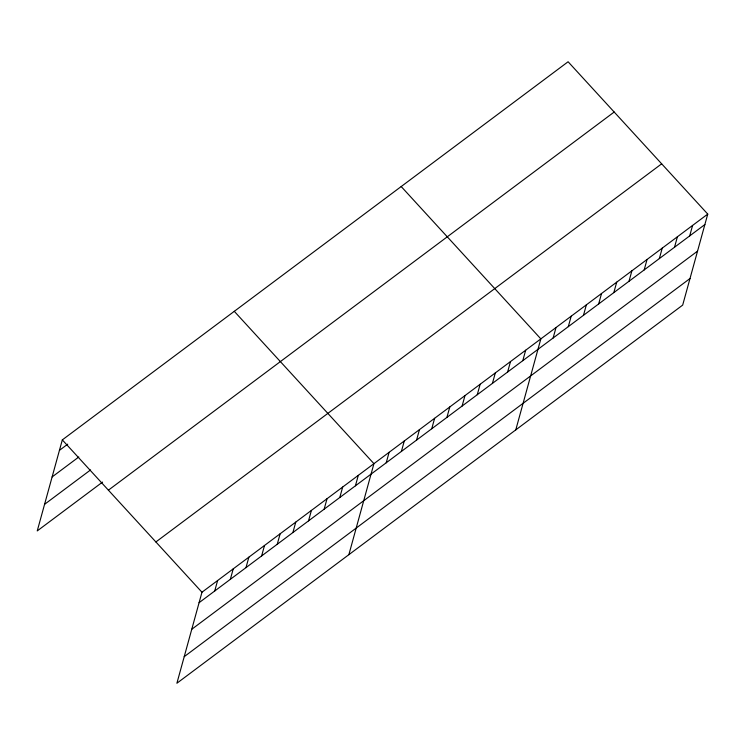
<?xml version="1.0" encoding="UTF-8"?>
<svg xmlns="http://www.w3.org/2000/svg" width="745" height="745" viewBox="0 0 745 745"><rect width="100%" height="100%" fill="white"/><g stroke="black" fill="none" stroke-linecap="round" stroke-linejoin="round"><path stroke-width="1.12" d="M707.75 214.094L201.97 592.228L176.9 683.24L682.681 305.105L707.75 214.094L568.1 61.76L62.319 439.895L37.25 530.906L102.54 482.089M214.718 591.009L217.605 580.541M230.354 579.312L233.232 568.854M245.99 567.625L248.867 557.167M261.616 555.938L264.503 545.48M277.252 544.25L280.139 533.793M292.887 532.563L295.765 522.105M308.523 520.876L311.401 510.418M324.149 509.189L327.036 498.731M339.785 497.502L342.672 487.044M355.421 485.814L358.298 475.357M348.865 554.68L373.934 463.66L234.284 311.326M386.227 462.785L389.104 452.317M401.397 451.442L404.284 440.975M416.576 440.09L419.454 429.632M431.746 428.748L434.624 418.29M446.916 417.405L449.803 406.947M462.096 406.062L464.973 395.604M477.266 394.72L480.153 384.252M492.436 383.377L495.323 372.91M507.615 372.025L510.493 361.567M522.785 360.682L525.672 350.224M515.773 429.893L540.842 338.882L401.192 186.539M553.135 337.997L556.012 327.539M568.305 326.655L571.192 316.187M583.484 315.312L586.362 304.845M598.654 303.969L601.532 293.502M613.824 292.617L616.711 282.159M629.004 281.275L631.881 270.817M644.174 269.932L647.06 259.474M659.344 258.589L662.231 248.132M674.523 247.247L677.401 236.78M689.693 235.904L692.58 225.437M59.442 450.353L67.711 444.169M52.113 476.94L78.784 457.002M44.57 504.328L90.555 469.946M108.407 490.163L614.187 112.029M155.882 541.96L661.662 163.826M199.083 602.696L704.872 224.552M191.763 629.274L697.543 251.139M184.22 656.662L690 278.528M62.319 439.895L201.97 592.228"/></g></svg>
